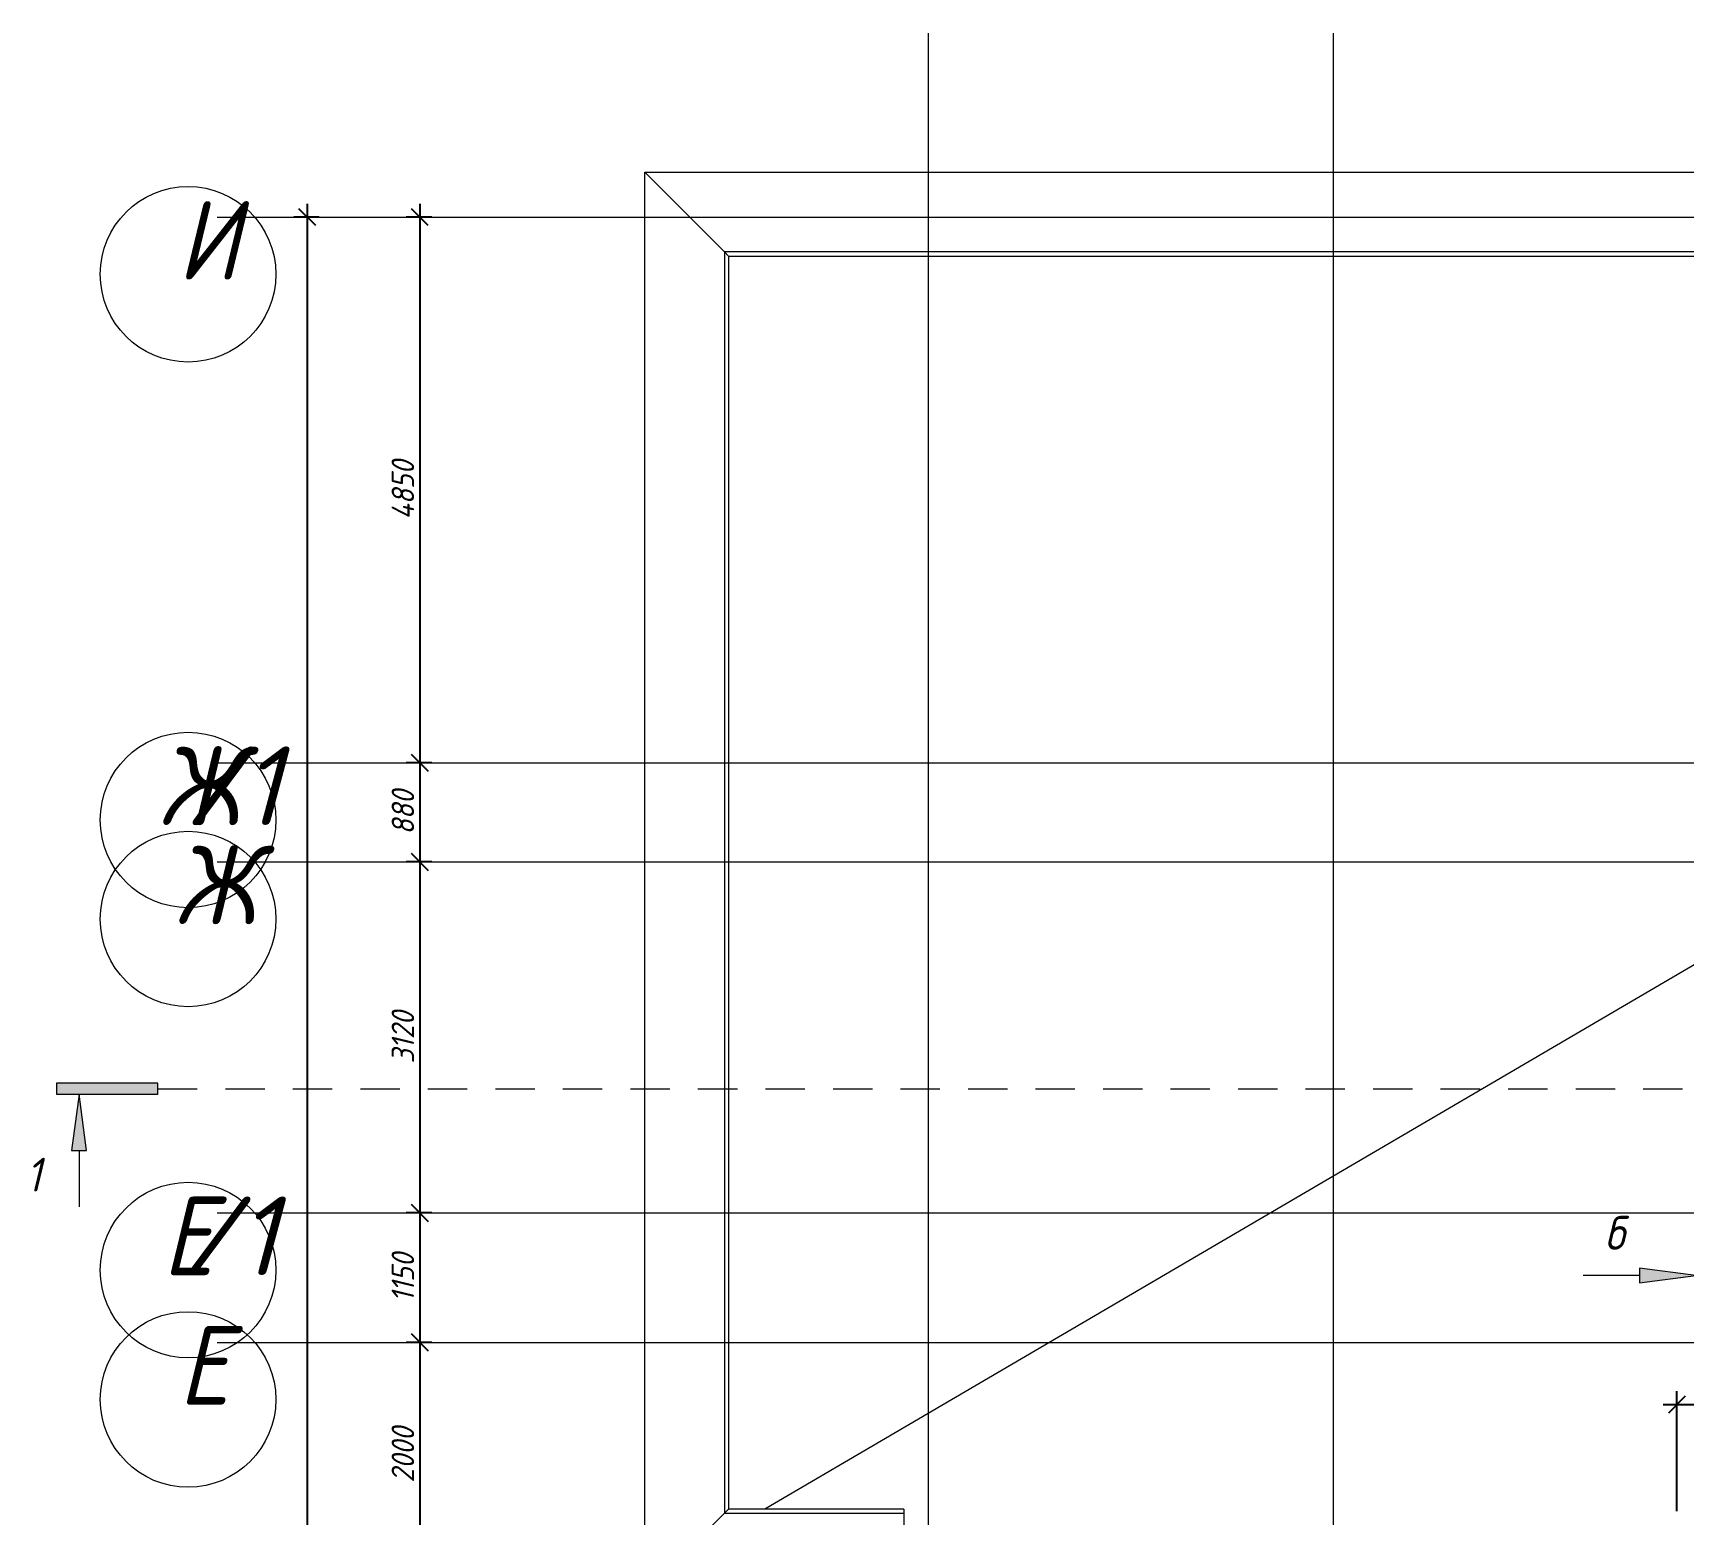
# Model space of a CAD drawing. Header units: millimetres. Extents: x 12986 to 523328, y -9759 to 30092.
# Drawn here: x 387583 to 402255, y 11597 to 24768 of the extents above; entities that cross this region are included whole.
import ezdxf

# ---------------------------------------------------------------- set-up
doc = ezdxf.new("R2010")
doc.units = ezdxf.units.MM
doc.linetypes.add('01 Штриховая _4 мм_', pattern=[600, 350, -250])
for name, color, linetype, lineweight in [('A-ANNO-DIMS', 7, 'Continuous', 9), ('A-GENM', 7, 'Continuous', 9), ('A-ROOF', 7, 'Continuous', 9), ('G-ANNO-SYMB-1', 7, '01 Штриховая _4 мм_', 9), ('Оси', 7, 'Continuous', 9), ('Оси-1', 7, 'Continuous', 20)]:
    doc.layers.add(name, color=color, linetype=linetype, lineweight=lineweight)
doc.styles.add('ISOCPEUR_I', font='isocpeui.ttf', dxfattribs={"height": 250})
doc.styles.add('ISOCPEUR_I_1', font='isocpeui.ttf', dxfattribs={"width": 0.9, "height": 250})
doc.styles.add('ISOCPEUR_I_3', font='isocpeui.ttf', dxfattribs={"width": 0.9, "height": 200})
doc.dimstyles.new('ISO-2_0_0_9К_СРЕДНИЙ_ФОН', dxfattribs={"dimscale": 304.8, "dimtxt": 199.196235, "dimasz": 0.492126, "dimexe": 0.393701, "dimexo": 0, "dimgap": 0.164042, "dimtad": 1, "dimdec": 0, "dimdsep": 46, "dimtxsty": 'ISOCPEUR_I_3', "dimblk1": 'OBLIQUE', "dimblk2": 'OBLIQUE', "dimsah": 1, "dimcen": 0.09, "dimdle": 0.393701, "dimazin": 0, "dimtfac": 1, "dimtdec": 4, "dimtix": 1, "dimtmove": 1, "dimatfit": 3, "dimfxl": 1, "dimtvp": 1, "dimtfill": 1, "dimtolj": 1, "dimtzin": 0, "dimarcsym": 2})

# ---------------------------------------------------------------- blocks, each defined once
blk = doc.blocks.new('парапет1 - парапет-18629556-АР1_1_Кладочный план 3 этажа')
at = {"layer": 'A-GENM'}
for p, q in [((-2411, 27400), (33928, 27400)), ((-2411, 27400), (-1702, 26691)), ((-2411, 14773), (-2411, 27400)), ((33219, 26691), (-1702, 26691)), ((-1702, 26691), (-1666, 26655)), ((-1702, 26691), (-1702, 15482)), ((-1665, 26654), (33182, 26654)), ((-1665, 15519), (-1665, 26654)), ((-2411, 14773), (-1702, 15482)), ((-1702, 15482), (-1666, 15518)), ((-1702, 15482), (-110, 15482)), ((-110, 15519), (-1665, 15519)), ((-110, 15519), (-110, 15518)), ((-110, 15518), (-110, 15482)), ((-110, 15482), (-110, 14773))]:
    blk.add_line(p, q, dxfattribs=at)
for points in [[(-1666, 26655), (-1665, 26654), (-1665, 26654), (-1665, 26654), (-1665, 26654)], [(-1666, 15518), (-1665, 15519), (-1665, 15519), (-1665, 15519), (-1665, 15519)]]:
    blk.add_open_spline(points, degree=3, dxfattribs=at)
blk = doc.blocks.new('Ось сетки - Круг_Ø6_00__ISO-2_5_0_9K_ кружки поменьше-23056867-АР1_1_Кладочный план 3 этажа')
at = {"layer": 'Оси'}
blk.add_circle((0, 0), 2.6, dxfattribs=at)
blk = doc.blocks.new('Разрез - Заголовок разреза-10218885-АР1_1_Кладочный план 3 этажа')
at = {"layer": 'G-ANNO-SYMB-1'}
for points in [[(0, 0.5), (0, -0.5), (-9, -0.5), (-9, 0.5)], [(-6.34, -5.5), (-7.66, -5.5), (-7, -0.5)]]:
    blk.add_hatch(color=256, dxfattribs=at).paths.add_polyline_path(points, flags=0)
for p, q in [((0, 0.5), (-9, 0.5)), ((-9, 0.5), (-9, -0.5)), ((0, -0.5), (0, 0.5)), ((-9, -0.5), (0, -0.5)), ((-7, -0.5), (-7.66, -5.5)), ((-6.34, -5.5), (-7, -0.5)), ((-7.66, -5.5), (-6.34, -5.5)), ((-7, -5.5), (-7, -10.5))]:
    blk.add_line(p, q, dxfattribs=at)
blk = doc.blocks.new('_Oblique')
at = {"color": 0, "linetype": 'ByBlock', "lineweight": -2}
blk.add_line((-0.5, -0.5), (0.5, 0.5), dxfattribs=at)
blk = doc.blocks.new('*D3430')
at = {"layer": 'A-ANNO-DIMS', "color": 0, "lineweight": -2, "transparency": 16777216}
for p, q in [((391020, 23251), (391020, 18161)), ((391126, 23131), (390900, 23131)), ((391126, 18281), (390900, 18281))]:
    blk.add_line(p, q, dxfattribs=at)
at = {"layer": 'Defpoints', "color": 0, "transparency": 16777216}
for p in [(391126, 23131), (391020, 18281), (391126, 18281)]:
    blk.add_point(p, dxfattribs=at)
at = {"layer": 'A-ANNO-DIMS', "color": 0, "lineweight": -2, "transparency": 16777216, "xscale": 150, "yscale": 150, "zscale": 150}
for p, rotation in [((391020, 23131), 90), ((391020, 18281), 270)]:
    blk.add_blockref('_Oblique', p, dxfattribs=dict(at, rotation=rotation))
at = {"layer": 'A-ANNO-DIMS', "color": 0, "transparency": 16777216, "insert": (390870, 20706), "char_height": 200, "width": 625.17, "attachment_point": 5, "rotation": 90, "style": 'ISOCPEUR_I_3', "bg_fill": 3, "box_fill_scale": 1.1, "bg_fill_color": 256, "bg_fill_true_color": 13158600, "bg_fill_transparency": 0}
blk.add_mtext('\\A1;4850', dxfattribs=at)
blk = doc.blocks.new('*D3431')
at = {"layer": 'A-ANNO-DIMS', "color": 0, "lineweight": -2, "transparency": 16777216}
for p, q in [((391020, 18401), (391020, 17281)), ((391126, 18281), (390900, 18281)), ((391126, 17401), (390900, 17401))]:
    blk.add_line(p, q, dxfattribs=at)
at = {"layer": 'Defpoints', "color": 0, "transparency": 16777216}
for p in [(391126, 18281), (391020, 17401), (391126, 17401)]:
    blk.add_point(p, dxfattribs=at)
at = {"layer": 'A-ANNO-DIMS', "color": 0, "lineweight": -2, "transparency": 16777216, "xscale": 150, "yscale": 150, "zscale": 150}
for p, rotation in [((391020, 18281), 90), ((391020, 17401), 270)]:
    blk.add_blockref('_Oblique', p, dxfattribs=dict(at, rotation=rotation))
at = {"layer": 'A-ANNO-DIMS', "color": 0, "transparency": 16777216, "insert": (390870, 17841), "char_height": 200, "width": 455.09, "attachment_point": 5, "rotation": 90, "style": 'ISOCPEUR_I_3', "bg_fill": 3, "box_fill_scale": 1.1, "bg_fill_color": 256, "bg_fill_true_color": 13158600, "bg_fill_transparency": 0}
blk.add_mtext('\\A1;880', dxfattribs=at)
blk = doc.blocks.new('*D3432')
at = {"layer": 'A-ANNO-DIMS', "color": 0, "lineweight": -2, "transparency": 16777216}
for p, q in [((391020, 17521), (391020, 14161)), ((391126, 17401), (390900, 17401)), ((391126, 14281), (390900, 14281))]:
    blk.add_line(p, q, dxfattribs=at)
at = {"layer": 'Defpoints', "color": 0, "transparency": 16777216}
for p in [(391126, 17401), (391020, 14281), (391126, 14281)]:
    blk.add_point(p, dxfattribs=at)
at = {"layer": 'A-ANNO-DIMS', "color": 0, "lineweight": -2, "transparency": 16777216, "xscale": 150, "yscale": 150, "zscale": 150}
for p, rotation in [((391020, 17401), 90), ((391020, 14281), 270)]:
    blk.add_blockref('_Oblique', p, dxfattribs=dict(at, rotation=rotation))
at = {"layer": 'A-ANNO-DIMS', "color": 0, "transparency": 16777216, "insert": (390870, 15841), "char_height": 200, "width": 560.81, "attachment_point": 5, "rotation": 90, "style": 'ISOCPEUR_I_3', "bg_fill": 3, "box_fill_scale": 1.1, "bg_fill_color": 256, "bg_fill_true_color": 13158600, "bg_fill_transparency": 0}
blk.add_mtext('\\A1;3120', dxfattribs=at)
blk = doc.blocks.new('*D3433')
at = {"layer": 'A-ANNO-DIMS', "color": 0, "lineweight": -2, "transparency": 16777216}
for p, q in [((391020, 14401), (391020, 13011)), ((391126, 14281), (390900, 14281)), ((391126, 13131), (390900, 13131))]:
    blk.add_line(p, q, dxfattribs=at)
at = {"layer": 'Defpoints', "color": 0, "transparency": 16777216}
for p in [(391126, 14281), (391020, 13131), (391126, 13131)]:
    blk.add_point(p, dxfattribs=at)
at = {"layer": 'A-ANNO-DIMS', "color": 0, "lineweight": -2, "transparency": 16777216, "xscale": 150, "yscale": 150, "zscale": 150}
for p, rotation in [((391020, 14281), 90), ((391020, 13131), 270)]:
    blk.add_blockref('_Oblique', p, dxfattribs=dict(at, rotation=rotation))
at = {"layer": 'A-ANNO-DIMS', "color": 0, "transparency": 16777216, "insert": (390870, 13706), "char_height": 200, "width": 514.85, "attachment_point": 5, "rotation": 90, "style": 'ISOCPEUR_I_3', "bg_fill": 3, "box_fill_scale": 1.1, "bg_fill_color": 256, "bg_fill_true_color": 13158600, "bg_fill_transparency": 0}
blk.add_mtext('\\A1;1150', dxfattribs=at)
blk = doc.blocks.new('*D3434')
at = {"layer": 'A-ANNO-DIMS', "color": 0, "lineweight": -2, "transparency": 16777216}
for p, q in [((391020, 13251), (391020, 11011)), ((391126, 13131), (390900, 13131)), ((391126, 11131), (390900, 11131))]:
    blk.add_line(p, q, dxfattribs=at)
at = {"layer": 'Defpoints', "color": 0, "transparency": 16777216}
for p in [(391126, 13131), (391020, 11131), (391126, 11131)]:
    blk.add_point(p, dxfattribs=at)
at = {"layer": 'A-ANNO-DIMS', "color": 0, "lineweight": -2, "transparency": 16777216, "xscale": 150, "yscale": 150, "zscale": 150}
for p, rotation in [((391020, 13131), 90), ((391020, 11131), 270)]:
    blk.add_blockref('_Oblique', p, dxfattribs=dict(at, rotation=rotation))
at = {"layer": 'A-ANNO-DIMS', "color": 0, "transparency": 16777216, "insert": (390870, 12131), "char_height": 200, "width": 606.78, "attachment_point": 5, "rotation": 90, "style": 'ISOCPEUR_I_3', "bg_fill": 3, "box_fill_scale": 1.1, "bg_fill_color": 256, "bg_fill_true_color": 13158600, "bg_fill_transparency": 0}
blk.add_mtext('\\A1;2000', dxfattribs=at)
blk = doc.blocks.new('*D3442')
at = {"layer": 'A-ANNO-DIMS', "color": 0, "lineweight": -2, "transparency": 16777216}
for p, q in [((390020, 23251), (390020, -3989)), ((390126, 23131), (389900, 23131)), ((390126, -3869), (389900, -3869))]:
    blk.add_line(p, q, dxfattribs=at)
at = {"layer": 'Defpoints', "color": 0, "transparency": 16777216}
for p in [(390126, 23131), (390020, -3869), (390126, -3869)]:
    blk.add_point(p, dxfattribs=at)
at = {"layer": 'A-ANNO-DIMS', "color": 0, "lineweight": -2, "transparency": 16777216, "xscale": 150, "yscale": 150, "zscale": 150}
for p, rotation in [((390020, 23131), 90), ((390020, -3869), 270)]:
    blk.add_blockref('_Oblique', p, dxfattribs=dict(at, rotation=rotation))
at = {"layer": 'A-ANNO-DIMS', "color": 0, "transparency": 16777216, "insert": (389868, 9631), "char_height": 200, "width": 758.48, "attachment_point": 5, "rotation": 90, "style": 'ISOCPEUR_I_3', "bg_fill": 3, "box_fill_scale": 1.1, "bg_fill_color": 256, "bg_fill_true_color": 13158600, "bg_fill_transparency": 0}
blk.add_mtext('\\A1;27000', dxfattribs=at)
blk = doc.blocks.new('*D3824')
at = {"layer": 'A-ANNO-DIMS', "color": 0, "lineweight": -2, "transparency": 16777216}
for p, q in [((402191, 11631), (402191, 12698)), ((403091, 11631), (403091, 12698)), ((402071, 12578), (403211, 12578))]:
    blk.add_line(p, q, dxfattribs=at)
at = {"layer": 'Defpoints', "color": 0, "transparency": 16777216}
for p in [(403091, 12578), (402191, 11631), (403091, 11631)]:
    blk.add_point(p, dxfattribs=at)
at = {"layer": 'A-ANNO-DIMS', "color": 0, "lineweight": -2, "transparency": 16777216, "xscale": 150, "yscale": 150, "zscale": 150, "rotation": 180}
blk.add_blockref('_Oblique', (402191, 12578), dxfattribs=at)
at = {"layer": 'A-ANNO-DIMS', "color": 0, "lineweight": -2, "transparency": 16777216, "xscale": 150, "yscale": 150, "zscale": 150}
blk.add_blockref('_Oblique', (403091, 12578), dxfattribs=at)
at = {"layer": 'A-ANNO-DIMS', "color": 0, "transparency": 16777216, "insert": (402641, 12728), "char_height": 200, "width": 455.09, "attachment_point": 5, "style": 'ISOCPEUR_I_3', "bg_fill": 3, "box_fill_scale": 1.1, "bg_fill_color": 256, "bg_fill_true_color": 13158600, "bg_fill_transparency": 0}
blk.add_mtext('\\A1;900', dxfattribs=at)

msp = doc.modelspace()

# ---------------------------------------------------------------- linework, layer by layer
at = {"layer": 'A-ROOF'}
msp.add_line((394085.858, 11650.12747), (409360.80852, 20600.74629), dxfattribs=at)
at = {"layer": 'G-ANNO-SYMB-1'}
msp.add_line((388692.26653, 15385.47035), (438359.01269, 15385.47035), dxfattribs=at)
at = {"layer": 'Оси-1'}
for p, q in [((395540.80855, -8019.25359), (395540.80855, 24767.68957)), ((399140.80854, -8019.25359), (399140.80854, 24767.68957)), ((389220.80855, 23130.74623), (521382.43658, 23130.74623)), ((389220.80855, 18280.74648), (521382.43658, 18280.74648)), ((389220.80855, 17400.74641), (521382.43658, 17400.74641)), ((389220.80855, 14280.74648), (521382.43658, 14280.74648)), ((389220.80855, 13130.74648), (521382.43658, 13130.74648))]:
    msp.add_line(p, q, dxfattribs=at)

# ---------------------------------------------------------------- block references
at = {"layer": 'A-GENM'}
msp.add_blockref('парапет1 - парапет-18629556-АР1_1_Кладочный план 3 этажа', (395430.80855, -3869.25359), dxfattribs=at)
at = {"layer": 'G-ANNO-SYMB-1', "xscale": 99.99999999999993, "yscale": 99.99999999999993, "zscale": 99.99999999999993}
msp.add_blockref('Разрез - Заголовок разреза-10218885-АР1_1_Кладочный план 3 этажа', (388692.26653, 15385.47035), dxfattribs=at)
at = {"layer": 'G-ANNO-SYMB-1', "xscale": 99.99999999999993, "yscale": 99.99999999999993, "zscale": 99.99999999999993, "rotation": 269.9999999999998}
msp.add_blockref('Разрез - Заголовок разреза-10218885-АР1_1_Кладочный план 3 этажа', (402409.53297, 13025.46661), dxfattribs=at)
at = {"layer": 'Оси', "xscale": 300, "yscale": 300, "zscale": 99.99999999999993, "rotation": 269.9999999999994}
for p in [(388960.80855, 22623.49265), (388960.80855, 17773.49289), (388960.80855, 16893.49282), (388960.80855, 13773.49289), (388960.80855, 12623.49289)]:
    msp.add_blockref('Ось сетки - Круг_Ø6_00__ISO-2_5_0_9K_ кружки поменьше-23056867-АР1_1_Кладочный план 3 этажа', p, dxfattribs=at)

# ---------------------------------------------------------------- texts
at = {"layer": 'G-ANNO-SYMB-1', "char_height": 300, "attachment_point": 1, "style": 'ISOCPEUR_I_1'}
for s, insert, width in [('\\fISOCPEUR|b0|i1|c204|p34|;1', (387522, 14771.66396), 184.388125), ('\\fISOCPEUR|b0|i1|c204|p34|;б', (401548.90366, 14254.05606), 256.54)]:
    msp.add_mtext(s, dxfattribs=dict(at, insert=insert, width=width))
at = {"layer": 'Оси', "char_height": 700, "attachment_point": 1, "style": 'ISOCPEUR_I'}
for s, insert, width in [('\\fISOCPEUR|b0|i1|c204|p34|;\\W.9;И', (388862.82903, 23277.37872), 223.6708125), ('\\fISOCPEUR|b0|i1|c204|p34|;\\W.9;Ж', (388696.32903, 18427.37897), 281.3923125), ('/1', (388928.50091, 18427.37897), 346.329), ('\\fISOCPEUR|b0|i1|c204|p34|;\\W.9;Ж', (388838.97903, 17547.37889), 281.3923125), ('\\fISOCPEUR|b0|i1|c204|p34|;\\W.9;Е', (388729.17903, 14427.37897), 202.02525), ('/1', (388895.86653, 14427.37897), 346.329), ('\\fISOCPEUR|b0|i1|c204|p34|;\\W.9;Е', (388871.82903, 13277.37897), 202.02525)]:
    msp.add_mtext(s, dxfattribs=dict(at, insert=insert, width=width))

# ---------------------------------------------------------------- next in the draw order: dimensions: what is measured, and where the dimension line sits
at = {"layer": 'A-ANNO-DIMS'}
for base, p1, p2, override, picture, middle in [((390019.54667, -3869.25359), (390125.61269, 23130.74623), (390125.61269, -3869.25359), {"dimpost": '<>', "dimfxl": 26999.999823}, '*D3442', (389868.2588, 9630.74632)), ((391019.91778, 18280.74648), (391125.9838, 23130.74623), (391125.9838, 18280.74648), {"dimpost": '<>', "dimfxl": 4849.999753}, '*D3430', (390869.91778, 20705.74636))]:
    dim = msp.add_linear_dim(base=base, p1=p1, p2=p2, angle=90, dimstyle='ISO-2_0_0_9К_СРЕДНИЙ_ФОН', override=override, dxfattribs=at)
    dim.commit()
    dim.dimension.update_dxf_attribs({"geometry": picture, "text_midpoint": middle})
dim = msp.add_linear_dim(base=(403090.80866, 12577.84891), p1=(402190.80866, 11630.7464), p2=(403090.80866, 11630.7464), dimstyle='ISO-2_0_0_9К_СРЕДНИЙ_ФОН', override={"dimpost": '<>', "dimfxl": 900}, dxfattribs=at)
dim.commit()
dim.dimension.update_dxf_attribs({"geometry": '*D3824', "text_midpoint": (402640.80866, 12727.84891)})

# ---------------------------------------------------------------- next in the draw order: dimensions: what is measured, and where the dimension line sits
dim = msp.add_linear_dim(base=(391019.91778, 17400.74641), p1=(391125.9838, 18280.74648), p2=(391125.9838, 17400.74641), angle=90, dimstyle='ISO-2_0_0_9К_СРЕДНИЙ_ФОН', override={"dimpost": '<>', "dimfxl": 880.000075}, dxfattribs=at)
dim.commit()
dim.dimension.update_dxf_attribs({"geometry": '*D3431', "text_midpoint": (390869.91778, 17840.74644)})

# ---------------------------------------------------------------- next in the draw order: dimensions: what is measured, and where the dimension line sits
dim = msp.add_linear_dim(base=(391019.91778, 14280.74648), p1=(391125.9838, 17400.74641), p2=(391125.9838, 14280.74648), angle=90, dimstyle='ISO-2_0_0_9К_СРЕДНИЙ_ФОН', override={"dimpost": '<>', "dimfxl": 3119.999925}, dxfattribs=at)
dim.commit()
dim.dimension.update_dxf_attribs({"geometry": '*D3432', "text_midpoint": (390869.91778, 15840.74644)})

# ---------------------------------------------------------------- next in the draw order: dimensions: what is measured, and where the dimension line sits
dim = msp.add_linear_dim(base=(391019.91778, 13130.74648), p1=(391125.9838, 14280.74648), p2=(391125.9838, 13130.74648), angle=90, dimstyle='ISO-2_0_0_9К_СРЕДНИЙ_ФОН', override={"dimpost": '<>', "dimfxl": 1150}, dxfattribs=at)
dim.commit()
dim.dimension.update_dxf_attribs({"geometry": '*D3433', "text_midpoint": (390869.91778, 13705.74648)})

# ---------------------------------------------------------------- next in the draw order: dimensions: what is measured, and where the dimension line sits
dim = msp.add_linear_dim(base=(391019.91778, 11130.74641), p1=(391125.9838, 13130.74648), p2=(391125.9838, 11130.74641), angle=90, dimstyle='ISO-2_0_0_9К_СРЕДНИЙ_ФОН', override={"dimpost": '<>', "dimfxl": 2000.000075}, dxfattribs=at)
dim.commit()
dim.dimension.update_dxf_attribs({"geometry": '*D3434', "text_midpoint": (390869.91778, 12130.74644)})

doc.saveas('drawing.dxf')
